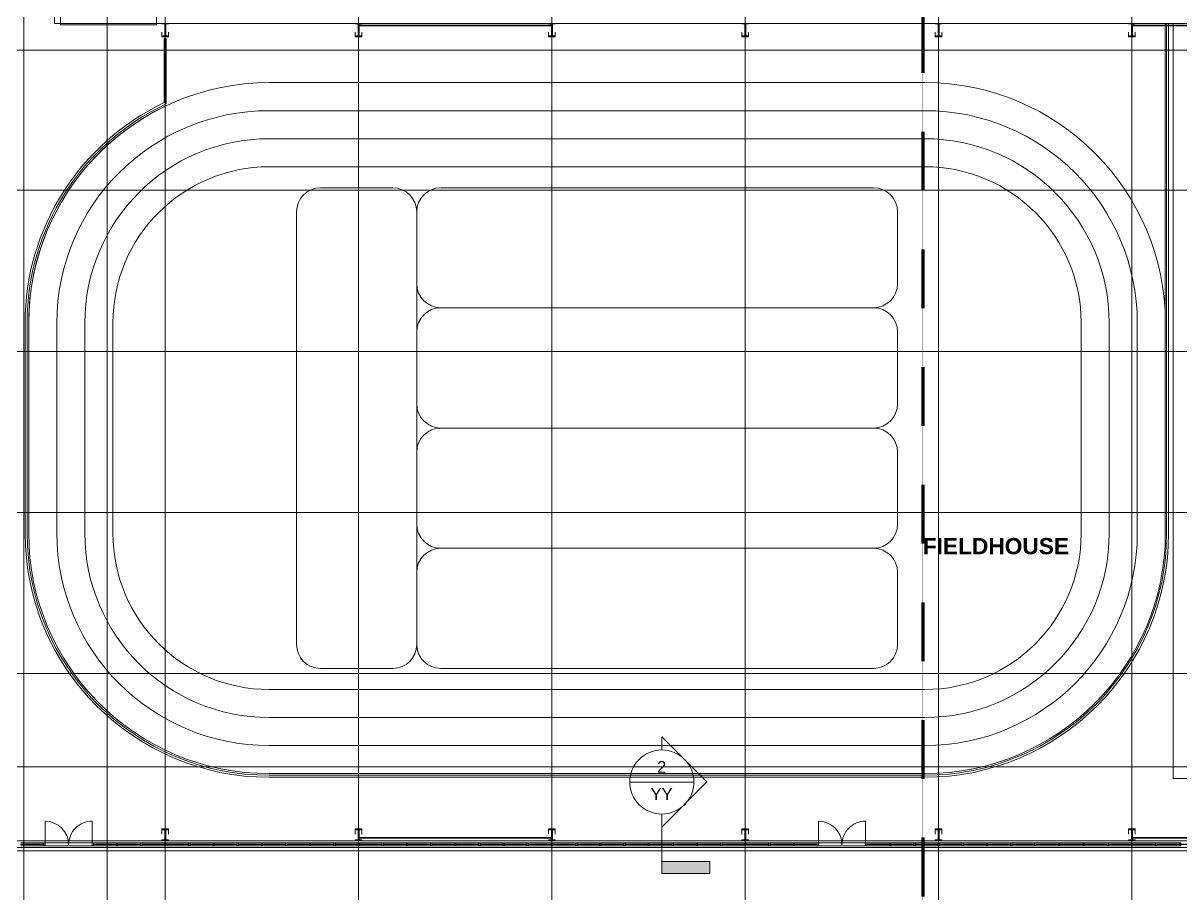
# Model space of a CAD drawing. Header units: inches. Extents: x 25369 to 33163, y -23509 to -20274.
# Drawn here: x 28804 to 30538, y -22439 to -21135 of the extents above; entities that cross this region are included whole.
import ezdxf

# ---------------------------------------------------------------- set-up
doc = ezdxf.new("R2010")
doc.units = ezdxf.units.IN
doc.header["$MEASUREMENT"] = 0
doc.linetypes.add('Dash', pattern=[0.25, 0.125, -0.125])
doc.linetypes.add('Grid Line 1_2_', pattern=[0.875, 0.5, -0.125, 0.125, -0.125])
for name, color, linetype, lineweight in [('A-ANNO-MATC', 214, 'Dash', 140), ('A-DOOR', 31, 'Continuous', 13), ('A-FLOR', 192, 'Continuous', 13), ('A-FLOR-HRAL', 11, 'Continuous', 13), ('A-FLOR-OTLN', 90, 'Continuous', 70), ('A-GLAZ-CURT', 52, 'Continuous', 13), ('A-GLAZ-CWMG', 51, 'Continuous', 13), ('A-WALL', 113, 'Continuous', 13), ('G-ANNO-SYMB', 111, 'Continuous', 9), ('M-AREA-IDEN', 171, 'Continuous', 9), ('S-BEAM', 12, 'Continuous', 13), ('S-GRID', 1, 'Continuous', 9)]:
    doc.layers.add(name, color=color, linetype=linetype, lineweight=lineweight)
doc.styles.add('Arial_1', font='arial.ttf', dxfattribs={"height": 17.703593})
doc.styles.add('Arial_B', font='arialbd.ttf', dxfattribs={"height": 24.354149})
pattern_1 = [(225, (30464.494, -22360.053), (19.00703, -19.00703), []), (225, (30464.494, -22388.853), (19.00703, -19.00703), [])]
pattern_2 = [(225, (30174.994, -22360.053), (19.00703, -19.00703), []), (225, (30174.994, -22388.853), (19.00703, -19.00703), [])]
pattern_3 = [(225, (29885.494, -22360.053), (19.00703, -19.00703), []), (225, (29885.494, -22388.853), (19.00703, -19.00703), [])]
pattern_4 = [(225, (29595.994, -22360.053), (19.00703, -19.00703), []), (225, (29595.994, -22388.853), (19.00703, -19.00703), [])]
pattern_5 = [(225, (29306.494, -22360.053), (19.00703, -19.00703), []), (225, (29306.494, -22388.853), (19.00703, -19.00703), [])]
pattern_6 = [(225, (29016.994, -22360.053), (19.00703, -19.00703), []), (225, (29016.994, -22388.853), (19.00703, -19.00703), [])]

# ---------------------------------------------------------------- blocks, each defined once
blk = doc.blocks.new('overhead door - one-983186-Overall Floor Plan')
at = {"layer": 'A-DOOR', "color": 7}
for p, q in [((72, -7), (-72, -7)), ((-72, -7), (-72, -8.75)), ((-72, -8.75), (72, -8.75)), ((72, -8.75), (72, -7))]:
    blk.add_line(p, q, dxfattribs=at)
blk = doc.blocks.new('Top Rail Type - Top Rail_Internal_-939601-Overall Floor Plan')
at = {"layer": 'A-FLOR-HRAL', "color": 43, "lineweight": 9}
for p, q in [((24585.3, -21135.1), (24585.3, -21137.8)), ((24585.3, -21138.8), (24585.3, -21898.8)), ((24588.3, -21135.1), (24588.3, -21137.8)), ((24588.3, -21138.8), (24588.3, -21898.8)), ((23084.4, -21157.7), (23087.4, -21157.7)), ((23084.4, -21253.7), (23084.4, -21157.7)), ((23087.4, -21255.7), (23087.4, -21157.7)), ((22875.9, -21898.8), (22875.9, -21583.8)), ((22878.9, -21898.8), (22878.9, -21583.8)), ((24222.8, -22261.3), (23241.4, -22261.3)), ((24222.8, -22264.3), (23241.4, -22264.3))]:
    blk.add_line(p, q, dxfattribs=at)
for centre, radius, start, end in [((23241.4, -21583.8), 365.5, 115.441, 180), ((23241.4, -21583.8), 362.5, 115.1373, 180), ((23241.4, -21898.8), 365.5, 180, 270), ((23241.4, -21898.8), 362.5, 180, 270), ((24222.8, -21898.8), 362.5, 270, 0), ((24222.8, -21898.8), 365.5, 270, 0)]:
    blk.add_arc(centre, radius, start, end, dxfattribs=at)
blk = doc.blocks.new('columns and girder2 - one-V28-Overall Floor Plan')
at = {"layer": 'S-BEAM', "lineweight": 9}
h = blk.add_hatch(dxfattribs=at)
h.set_pattern_fill('FP_30', color=253, style=0, pattern_type=2)
h.set_pattern_definition(pattern_1)
h.paths.add_polyline_path([(5, -0.5), (-5, -0.5), (-5, -2), (5, -2)], flags=0)
h.paths.add_polyline_path([(-5, -17), (-5, -18.5), (5, -18.5), (5, -17)], flags=0)
h.paths.add_polyline_path([(-5, -1204.9), (-5, -1206.4), (5, -1206.4), (5, -1204.9)], flags=0)
h.paths.add_polyline_path([(5, -1224.3), (-5, -1224.3), (-5, -1225), (5, -1225)], flags=0)
h = blk.add_hatch(dxfattribs=at)
h.set_pattern_fill('FP_30', color=253, style=0, pattern_type=2)
h.set_pattern_definition(pattern_1)
h.paths.add_polyline_path([(0.6, -2), (-0.6, -2), (-0.6, -4.7), (0.1, -4.8), (0.3, -4.9), (0.4, -5.3), (0.3, -5.6), (-0.1, -5.7), (-0.6, -5.7), (-0.6, -17), (0.6, -17), (0.6, -3.9)], flags=0)
h.paths.add_polyline_path([(-0.6, -1206.4), (-0.6, -1221.3), (-0.2, -1221.3), (0.1, -1221.5), (0.1, -1221.8), (0, -1222.1), (-0.2, -1222.3), (-0.6, -1222.3), (-0.6, -1224.3), (0.6, -1224.3), (0.6, -1206.4)], flags=0)
at = {"layer": 'S-BEAM', "color": 7}
for p, q in [((5, -0.5), (-5, -0.5)), ((-5, -0.5), (-5, -2)), ((-5, -2), (5, -2)), ((5, -17), (-5, -17)), ((-5, -17), (-5, -18.5)), ((0.6, -2), (-0.6, -2)), ((-0.6, -2), (-0.6, -4.7)), ((-0.6, -5.7), (-0.6, -17)), ((-0.6, -17), (0.6, -17)), ((0.6, -17), (0.6, -2)), ((5, -2), (5, -0.5)), ((5, -18.5), (5, -17)), ((-5, -18.5), (5, -18.5)), ((5, -1204.9), (-5, -1204.9)), ((-5, -1204.9), (-5, -1206.4)), ((-5, -1206.4), (5, -1206.4)), ((0.6, -1206.4), (-0.6, -1206.4)), ((-0.6, -1206.4), (-0.6, -1221.3)), ((0.6, -1224.3), (0.6, -1206.4)), ((5, -1206.4), (5, -1204.9)), ((5, -1224.3), (-5, -1224.3)), ((-5, -1224.3), (-5, -1225)), ((-0.6, -1222.3), (-0.6, -1224.3)), ((-0.6, -1224.3), (0.6, -1224.3)), ((5, -1225), (5, -1224.3))]:
    blk.add_line(p, q, dxfattribs=at)
at = {"layer": 'S-BEAM', "color": 43, "lineweight": 9}
for p, q in [((-5, -17), (-5, -10.7)), ((5, -10.7), (5, -17)), ((-5, -1211.9), (-5, -1206.4)), ((5, -1206.4), (5, -1211.9))]:
    blk.add_line(p, q, dxfattribs=at)
blk = doc.blocks.new('columns and girder2 - one-V29-Overall Floor Plan')
at = {"layer": 'S-BEAM', "lineweight": 9}
h = blk.add_hatch(dxfattribs=at)
h.set_pattern_fill('FP_31', color=253, style=0, pattern_type=2)
h.set_pattern_definition(pattern_2)
h.paths.add_polyline_path([(5, -0.5), (-5, -0.5), (-5, -2), (5, -2)], flags=0)
h.paths.add_polyline_path([(5, -17), (-5, -17), (-5, -18.5), (5, -18.5)], flags=0)
h.paths.add_polyline_path([(-5, -1204.9), (-5, -1206.4), (5, -1206.4), (5, -1204.9)], flags=0)
h.paths.add_polyline_path([(5, -1224.3), (-5, -1224.3), (-5, -1225), (5, -1225)], flags=0)
h = blk.add_hatch(dxfattribs=at)
h.set_pattern_fill('FP_31', color=253, style=0, pattern_type=2)
h.set_pattern_definition(pattern_2)
h.paths.add_polyline_path([(0.6, -2), (-0.6, -2), (-0.6, -17), (0.6, -17)], flags=0)
h.paths.add_polyline_path([(0.6, -1206.4), (-0.6, -1206.4), (-0.6, -1224.3), (0.6, -1224.3)], flags=0)
at = {"layer": 'S-BEAM', "color": 7}
for p, q in [((5, -0.5), (-5, -0.5)), ((-5, -0.5), (-5, -2)), ((-5, -2), (5, -2)), ((5, -17), (-5, -17)), ((-5, -17), (-5, -18.5)), ((0.6, -2), (-0.6, -2)), ((-0.6, -2), (-0.6, -17)), ((-0.6, -17), (0.6, -17)), ((0.6, -17), (0.6, -2)), ((5, -2), (5, -0.5)), ((5, -18.5), (5, -17)), ((-5, -18.5), (5, -18.5)), ((5, -1204.9), (-5, -1204.9)), ((-5, -1204.9), (-5, -1206.4)), ((-5, -1206.4), (5, -1206.4)), ((0.6, -1206.4), (-0.6, -1206.4)), ((-0.6, -1206.4), (-0.6, -1224.3)), ((0.6, -1224.3), (0.6, -1206.4)), ((5, -1206.4), (5, -1204.9)), ((5, -1224.3), (-5, -1224.3)), ((-5, -1224.3), (-5, -1225)), ((-0.6, -1224.3), (0.6, -1224.3)), ((5, -1225), (5, -1224.3))]:
    blk.add_line(p, q, dxfattribs=at)
at = {"layer": 'S-BEAM', "color": 43, "lineweight": 9}
for p, q in [((-5, -17), (-5, -10.7)), ((5, -10.7), (5, -17)), ((-5, -1211.9), (-5, -1206.4)), ((5, -1206.4), (5, -1211.9))]:
    blk.add_line(p, q, dxfattribs=at)
blk = doc.blocks.new('columns and girder2 - one-V30-Overall Floor Plan')
at = {"layer": 'S-BEAM', "lineweight": 9}
h = blk.add_hatch(dxfattribs=at)
h.set_pattern_fill('FP_32', color=253, style=0, pattern_type=2)
h.set_pattern_definition(pattern_3)
h.paths.add_polyline_path([(-5, -0.5), (-5, -2), (5, -2), (5, -0.5)], flags=0)
h.paths.add_polyline_path([(-5, -17), (-5, -18.5), (5, -18.5), (5, -17)], flags=0)
h.paths.add_polyline_path([(5, -1204.9), (-5, -1204.9), (-5, -1206.4), (5, -1206.4)], flags=0)
h.paths.add_polyline_path([(5, -1224.3), (-5, -1224.3), (-5, -1225), (5, -1225)], flags=0)
h = blk.add_hatch(dxfattribs=at)
h.set_pattern_fill('FP_32', color=253, style=0, pattern_type=2)
h.set_pattern_definition(pattern_3)
h.paths.add_polyline_path([(-0.6, -2), (-0.6, -17), (0.6, -17), (0.6, -2)], flags=0)
h.paths.add_polyline_path([(-0.6, -1206.4), (-0.6, -1224.3), (0.6, -1224.3), (0.6, -1206.4)], flags=0)
at = {"layer": 'S-BEAM', "color": 7}
for p, q in [((5, -0.5), (-5, -0.5)), ((-5, -0.5), (-5, -2)), ((-5, -2), (5, -2)), ((5, -17), (-5, -17)), ((-5, -17), (-5, -18.5)), ((0.6, -2), (-0.6, -2)), ((-0.6, -2), (-0.6, -17)), ((-0.6, -17), (0.6, -17)), ((0.6, -17), (0.6, -2)), ((5, -2), (5, -0.5)), ((5, -18.5), (5, -17)), ((-5, -18.5), (5, -18.5)), ((5, -1204.9), (-5, -1204.9)), ((-5, -1204.9), (-5, -1206.4)), ((-5, -1206.4), (5, -1206.4)), ((0.6, -1206.4), (-0.6, -1206.4)), ((-0.6, -1206.4), (-0.6, -1224.3)), ((0.6, -1224.3), (0.6, -1206.4)), ((5, -1206.4), (5, -1204.9)), ((5, -1224.3), (-5, -1224.3)), ((-5, -1224.3), (-5, -1225)), ((-0.6, -1224.3), (0.6, -1224.3)), ((5, -1225), (5, -1224.3))]:
    blk.add_line(p, q, dxfattribs=at)
at = {"layer": 'S-BEAM', "color": 43, "lineweight": 9}
for p, q in [((-5, -17), (-5, -10.7)), ((5, -10.7), (5, -17)), ((-5, -1211.9), (-5, -1206.4)), ((5, -1206.4), (5, -1211.9))]:
    blk.add_line(p, q, dxfattribs=at)
blk = doc.blocks.new('columns and girder2 - one-V31-Overall Floor Plan')
at = {"layer": 'S-BEAM', "lineweight": 9}
h = blk.add_hatch(dxfattribs=at)
h.set_pattern_fill('FP_33', color=253, style=0, pattern_type=2)
h.set_pattern_definition(pattern_4)
h.paths.add_polyline_path([(5, -0.5), (-5, -0.5), (-5, -2), (5, -2)], flags=0)
h.paths.add_polyline_path([(5, -17), (-5, -17), (-5, -18.5), (5, -18.5)], flags=0)
h.paths.add_polyline_path([(-5, -1204.9), (-5, -1206.4), (5, -1206.4), (5, -1204.9), (3.1, -1204.9)], flags=0)
h.paths.add_polyline_path([(5, -1224.3), (-5, -1224.3), (-5, -1225), (5, -1225)], flags=0)
h = blk.add_hatch(dxfattribs=at)
h.set_pattern_fill('FP_33', color=253, style=0, pattern_type=2)
h.set_pattern_definition(pattern_4)
h.paths.add_polyline_path([(0, -5.7), (0.2, -5.6), (0, -5.7)], flags=0)
h.paths.add_polyline_path([(0.6, -2), (-0.6, -2), (-0.6, -17), (0.6, -17), (0.6, -5.7), (-0.2, -5.7), (-0.4, -5.3), (-0.2, -4.8), (0, -4.7), (0.6, -4.7), (0.6, -3.9)], flags=0)
h.paths.add_polyline_path([(0.6, -1206.4), (-0.6, -1206.4), (-0.6, -1224.3), (0.6, -1224.3), (0.6, -1222.3), (0, -1222.2), (-0.3, -1222), (-0.4, -1221.7), (-0.2, -1221.4), (0, -1221.3), (0.6, -1221.3), (0.6, -1214.3)], flags=0)
at = {"layer": 'S-BEAM', "color": 7}
for p, q in [((5, -0.5), (-5, -0.5)), ((-5, -0.5), (-5, -2)), ((-5, -2), (5, -2)), ((5, -17), (-5, -17)), ((-5, -17), (-5, -18.5)), ((0.6, -2), (-0.6, -2)), ((-0.6, -2), (-0.6, -17)), ((-0.6, -17), (0.6, -17)), ((0.6, -4.7), (0.6, -2)), ((0.6, -17), (0.6, -5.7)), ((5, -2), (5, -0.5)), ((5, -18.5), (5, -17)), ((-5, -18.5), (5, -18.5)), ((5, -1204.9), (-5, -1204.9)), ((-5, -1204.9), (-5, -1206.4)), ((-5, -1206.4), (5, -1206.4)), ((0.6, -1206.4), (-0.6, -1206.4)), ((-0.6, -1206.4), (-0.6, -1224.3)), ((0.6, -1221.3), (0.6, -1206.4)), ((5, -1206.4), (5, -1204.9)), ((5, -1224.3), (-5, -1224.3)), ((-5, -1224.3), (-5, -1225)), ((-0.6, -1224.3), (0.6, -1224.3)), ((0.6, -1224.3), (0.6, -1222.3)), ((5, -1225), (5, -1224.3))]:
    blk.add_line(p, q, dxfattribs=at)
at = {"layer": 'S-BEAM', "color": 43, "lineweight": 9}
for p, q in [((-5, -17), (-5, -10.7)), ((5, -10.7), (5, -17)), ((-5, -1211.9), (-5, -1206.4)), ((5, -1206.4), (5, -1211.9))]:
    blk.add_line(p, q, dxfattribs=at)
blk = doc.blocks.new('columns and girder2 - one-V32-Overall Floor Plan')
at = {"layer": 'S-BEAM', "lineweight": 9}
h = blk.add_hatch(dxfattribs=at)
h.set_pattern_fill('FP_34', color=253, style=0, pattern_type=2)
h.set_pattern_definition(pattern_5)
h.paths.add_polyline_path([(5, -0.5), (-5, -0.5), (-5, -2), (5, -2)], flags=0)
h.paths.add_polyline_path([(-5, -17), (-5, -18.5), (5, -18.5), (5, -17)], flags=0)
h.paths.add_polyline_path([(-5, -1204.9), (-5, -1206.4), (5, -1206.4), (5, -1204.9)], flags=0)
h.paths.add_polyline_path([(5, -1224.3), (-5, -1224.3), (-5, -1225), (5, -1225)], flags=0)
h = blk.add_hatch(dxfattribs=at)
h.set_pattern_fill('FP_34', color=253, style=0, pattern_type=2)
h.set_pattern_definition(pattern_5)
h.paths.add_polyline_path([(0.6, -2), (-0.6, -2), (-0.6, -4.7), (0.1, -4.8), (0.3, -4.9), (0.4, -5.3), (0.3, -5.6), (-0.1, -5.7), (-0.6, -5.7), (-0.6, -17), (0.6, -17), (0.6, -3.9)], flags=0)
h.paths.add_polyline_path([(-0.6, -1206.4), (-0.6, -1221.3), (-0.3, -1221.3), (0, -1221.5), (0.1, -1221.8), (-0.1, -1222.1), (-0.3, -1222.3), (-0.6, -1222.3), (-0.6, -1224.3), (0.6, -1224.3), (0.6, -1206.4)], flags=0)
at = {"layer": 'S-BEAM', "color": 7}
for p, q in [((5, -0.5), (-5, -0.5)), ((-5, -0.5), (-5, -2)), ((-5, -2), (5, -2)), ((5, -17), (-5, -17)), ((-5, -17), (-5, -18.5)), ((0.6, -2), (-0.6, -2)), ((-0.6, -2), (-0.6, -4.7)), ((-0.6, -5.7), (-0.6, -17)), ((-0.6, -17), (0.6, -17)), ((0.6, -17), (0.6, -2)), ((5, -2), (5, -0.5)), ((5, -18.5), (5, -17)), ((-5, -18.5), (5, -18.5)), ((5, -1204.9), (-5, -1204.9)), ((-5, -1204.9), (-5, -1206.4)), ((-5, -1206.4), (5, -1206.4)), ((0.6, -1206.4), (-0.6, -1206.4)), ((-0.6, -1206.4), (-0.6, -1221.3)), ((0.6, -1224.3), (0.6, -1206.4)), ((5, -1206.4), (5, -1204.9)), ((5, -1224.3), (-5, -1224.3)), ((-5, -1224.3), (-5, -1225)), ((-0.6, -1222.3), (-0.6, -1224.3)), ((-0.6, -1224.3), (0.6, -1224.3)), ((5, -1225), (5, -1224.3))]:
    blk.add_line(p, q, dxfattribs=at)
at = {"layer": 'S-BEAM', "color": 43, "lineweight": 9}
for p, q in [((-5, -17), (-5, -10.7)), ((5, -10.7), (5, -17)), ((-5, -1211.9), (-5, -1206.4)), ((5, -1206.4), (5, -1211.9))]:
    blk.add_line(p, q, dxfattribs=at)
blk = doc.blocks.new('columns and girder2 - one-V33-Overall Floor Plan')
at = {"layer": 'S-BEAM', "lineweight": 9}
h = blk.add_hatch(dxfattribs=at)
h.set_pattern_fill('FP_35', color=253, style=0, pattern_type=2)
h.set_pattern_definition(pattern_6)
h.paths.add_polyline_path([(-5, -0.5), (-5, -2), (5, -2), (5, -0.5)], flags=0)
h.paths.add_polyline_path([(-5, -17), (-5, -18.5), (5, -18.5), (5, -17)], flags=0)
h.paths.add_polyline_path([(5, -1204.9), (-5, -1204.9), (-5, -1206.4), (5, -1206.4)], flags=0)
h.paths.add_polyline_path([(5, -1224.3), (-5, -1224.3), (-5, -1225), (5, -1225)], flags=0)
h = blk.add_hatch(dxfattribs=at)
h.set_pattern_fill('FP_35', color=253, style=0, pattern_type=2)
h.set_pattern_definition(pattern_6)
h.paths.add_polyline_path([(0.6, -2), (-0.6, -2), (-0.6, -17), (0.6, -17)], flags=0)
h.paths.add_polyline_path([(-0.6, -1206.4), (-0.6, -1224.3), (0.6, -1224.3), (0.6, -1206.4)], flags=0)
at = {"layer": 'S-BEAM', "color": 7}
for p, q in [((5, -0.5), (-5, -0.5)), ((-5, -0.5), (-5, -2)), ((-5, -2), (5, -2)), ((5, -17), (-5, -17)), ((-5, -17), (-5, -18.5)), ((0.6, -2), (-0.6, -2)), ((-0.6, -2), (-0.6, -17)), ((-0.6, -17), (0.6, -17)), ((0.6, -17), (0.6, -2)), ((5, -2), (5, -0.5)), ((5, -18.5), (5, -17)), ((-5, -18.5), (5, -18.5)), ((5, -1204.9), (-5, -1204.9)), ((-5, -1204.9), (-5, -1206.4)), ((-5, -1206.4), (5, -1206.4)), ((0.6, -1206.4), (-0.6, -1206.4)), ((-0.6, -1206.4), (-0.6, -1224.3)), ((0.6, -1224.3), (0.6, -1206.4)), ((5, -1206.4), (5, -1204.9)), ((5, -1224.3), (-5, -1224.3)), ((-5, -1224.3), (-5, -1225)), ((-0.6, -1224.3), (0.6, -1224.3)), ((5, -1225), (5, -1224.3))]:
    blk.add_line(p, q, dxfattribs=at)
at = {"layer": 'S-BEAM', "color": 43, "lineweight": 9}
for p, q in [((-5, -17), (-5, -10.7)), ((5, -10.7), (5, -17)), ((-5, -1211.9), (-5, -1206.4)), ((5, -1206.4), (5, -1212))]:
    blk.add_line(p, q, dxfattribs=at)
blk = doc.blocks.new('System Panel - Interior Glazing-1259709-Overall Floor Plan')
at = {"layer": 'A-GLAZ-CURT', "color": 7}
for p, q in [((10.1875, -0.5625), (-10.1875, -0.5625)), ((-10.1875, -0.5625), (-10.1875, -0.9375)), ((-10.1875, -0.9375), (10.1875, -0.9375)), ((10.1875, -0.9375), (10.1875, -0.5625))]:
    blk.add_line(p, q, dxfattribs=at)
blk = doc.blocks.new('System Panel - Interior Glazing-1220293-Overall Floor Plan')
at = {"layer": 'A-GLAZ-CURT', "color": 7}
for p, q in [((17.21875, -0.5625), (-17.21875, -0.5625)), ((-17.21875, -0.5625), (-17.21875, -0.9375)), ((-17.21875, -0.9375), (17.21875, -0.9375)), ((17.21875, -0.9375), (17.21875, -0.5625))]:
    blk.add_line(p, q, dxfattribs=at)
blk = doc.blocks.new('Door_Single_Storefront - one-1970956-Overall Floor Plan')
at = {"layer": 'A-DOOR', "color": 43, "lineweight": 9}
blk.add_line((-17.65625, -35.3125), (-17.65625, 0), dxfattribs=at)
blk.add_arc((-17.65625, 0), 35.3125, 270, 0, dxfattribs=at)
blk = doc.blocks.new('Door_Single_Storefront - one-1970957-Overall Floor Plan')
at = {"layer": 'A-DOOR', "color": 43, "lineweight": 9}
blk.add_line((-17.65625, 35.3125), (-17.65625, 0), dxfattribs=at)
blk.add_arc((-17.65625, 0), 35.3125, 360, 90, dxfattribs=at)
blk = doc.blocks.new('Rectangular Mullion - Interior 1_75_ x 4_5_-1179494-Overall Floor Plan')
at = {"layer": 'A-GLAZ-CWMG', "color": 43, "lineweight": 9}
for p, q in [((24570.5, -22362.3), (24604.9, -22362.3)), ((24570.5, -22366.8), (24604.9, -22366.8))]:
    blk.add_line(p, q, dxfattribs=at)
blk = doc.blocks.new('Rectangular Mullion - Interior 1_75_ x 4_5_-1220290-Overall Floor Plan')
at = {"layer": 'A-GLAZ-CWMG', "color": 7}
for p, q in [((-0.875, 3), (0.875, 3)), ((-0.875, -1.5), (-0.875, 3)), ((0.875, 3), (0.875, -1.5)), ((0.875, -1.5), (-0.875, -1.5))]:
    blk.add_line(p, q, dxfattribs=at)
blk = doc.blocks.new('Round Bar - 1_-1257056-Overall Floor Plan')
at = {"layer": 'S-BEAM', "color": 43, "lineweight": 9}
for p, q in [((24678.6, -22354.3), (24533.4, -22354.3)), ((24533.4, -22355.3), (24678.6, -22355.3))]:
    blk.add_line(p, q, dxfattribs=at)
for start_param, end_param in [(0, 3.141593), (3.141593, 6.283185)]:
    blk.add_ellipse((24533.4, -22354.8), major_axis=(0, 0.5), ratio=0.73532, start_param=start_param, end_param=end_param, dxfattribs=at)
blk = doc.blocks.new('Round Bar - 1_-1257174-Overall Floor Plan')
at = {"layer": 'S-BEAM', "color": 43, "lineweight": 9}
for p, q in [((24822.9, -22354.3), (24677.6, -22354.3)), ((24677.7, -22355.3), (24822.9, -22355.3))]:
    blk.add_line(p, q, dxfattribs=at)
for start_param, end_param in [(0, 3.141593), (3.141593, 6.283185)]:
    blk.add_ellipse((24822.9, -22354.8), major_axis=(0, 0.5), ratio=0.73532, start_param=start_param, end_param=end_param, dxfattribs=at)
blk = doc.blocks.new('Round Bar - 1_-1262143-Overall Floor Plan')
at = {"layer": 'S-BEAM', "color": 43, "lineweight": 9}
for p, q in [((24678.7, -21137.8), (24533.6, -21137.8)), ((24533.6, -21138.8), (24678.7, -21138.8))]:
    blk.add_line(p, q, dxfattribs=at)
for start_param, end_param in [(0, 3.141593), (3.141593, 6.283185)]:
    blk.add_ellipse((24533.6, -21138.3), major_axis=(0, 0.5), ratio=0.802206, start_param=start_param, end_param=end_param, dxfattribs=at)
blk = doc.blocks.new('Round Bar - 1_-V81-Overall Floor Plan')
at = {"layer": 'S-BEAM', "color": 43, "lineweight": 9}
for p, q in [((23520.7, -21137.8), (23375.7, -21137.8)), ((23375.7, -21138.8), (23520.7, -21138.8))]:
    blk.add_line(p, q, dxfattribs=at)
for start_param, end_param in [(0, 3.141593), (3.141593, 6.283185)]:
    blk.add_ellipse((23375.7, -21138.3), major_axis=(0, 0.5), ratio=0.802206, start_param=start_param, end_param=end_param, dxfattribs=at)
blk = doc.blocks.new('Round Bar - 1_-V82-Overall Floor Plan')
at = {"layer": 'S-BEAM', "color": 43, "lineweight": 9}
for p, q in [((23664.9, -21137.8), (23519.9, -21137.8)), ((23519.9, -21138.8), (23664.9, -21138.8))]:
    blk.add_line(p, q, dxfattribs=at)
for start_param, end_param in [(0, 3.141593), (3.141593, 6.283185)]:
    blk.add_ellipse((23664.9, -21138.3), major_axis=(0, 0.5), ratio=0.802206, start_param=start_param, end_param=end_param, dxfattribs=at)
blk = doc.blocks.new('Rectangular Mullion - Interior 1_75_ x 4_5_-1970954-Overall Floor Plan')
at = {"layer": 'A-GLAZ-CWMG', "color": 43, "lineweight": 9}
for p, q in [((22905.8, -22362.3), (22941.1, -22362.3)), ((22905.8, -22366.8), (22941.1, -22366.8))]:
    blk.add_line(p, q, dxfattribs=at)
blk = doc.blocks.new('Rectangular Mullion - Interior 1_75_ x 4_5_-1970955-Overall Floor Plan')
at = {"layer": 'A-GLAZ-CWMG', "color": 43, "lineweight": 9}
for p, q in [((22941.1, -22362.3), (22976.5, -22362.3)), ((22941.1, -22366.8), (22976.5, -22366.8))]:
    blk.add_line(p, q, dxfattribs=at)
blk = doc.blocks.new('Section - 3_32_ x 3_8_-18514-Overall Floor Plan')
at = {"layer": 'G-ANNO-SYMB'}
blk.add_hatch(color=256, dxfattribs=at).paths.add_polyline_path([(0, 0.375), (0, 0), (-0.09375, 0), (-0.09375, 0.375)], flags=0)
for p, q in [((0, 0.375), (-0.09375, 0.375)), ((-0.09375, 0.375), (-0.09375, 0)), ((0, 0), (0, 0.375)), ((-0.09375, 0), (0, 0))]:
    blk.add_line(p, q, dxfattribs=at)
blk = doc.blocks.new('Section - Section Head - Open-19330-Overall Floor Plan')
at = {"layer": 'G-ANNO-SYMB'}
for p, q in [((-0.6032, 0), (-0.2508, 0.3524)), ((0.1017, 0), (-0.2508, 0.3524)), ((-0.5, 0), (-0.6032, 0)), ((0, 0), (0.1017, 0))]:
    blk.add_line(p, q, dxfattribs=at)
for start, end in [(360, 180), (180, 0)]:
    blk.add_arc((-0.25, 0), 0.25, start, end, dxfattribs=at)

msp = doc.modelspace()

# ---------------------------------------------------------------- linework, layer by layer
at = {"layer": 'A-ANNO-MATC', "color": 153}
msp.add_line((30151.6, -20555.1), (30151.6, -23033.9), dxfattribs=at)
at = {"layer": 'A-FLOR', "color": 43, "lineweight": 9}
for p, q in [((30514.5, -21137.8), (30514.5, -21135.1)), ((30514.5, -21898.8), (30514.5, -21138.8)), ((30526, -21135.1), (30526, -21137.8)), ((30526, -21138.8), (30526, -22266.3)), ((29017, -21155.2), (29017, -21157.7)), ((29017, -21256.4), (29017, -21259.1)), ((28812.5, -21583.8), (28812.5, -21898.8)), ((29172.5, -22258.8), (30154.5, -22258.8)), ((30526, -22266.3), (31911.9, -22266.3))]:
    msp.add_line(p, q, dxfattribs=at)
for centre, start, end in [((29172.5, -21583.8), 115.5908, 180), ((29172.5, -21898.8), 180, 270), ((30154.5, -21898.8), 270, 360)]:
    msp.add_arc(centre, 360, start, end, dxfattribs=at)
at = {"layer": 'A-FLOR-OTLN', "color": 43, "lineweight": 9}
for p, q in [((29172.5, -21223.8), (30154.5, -21223.8)), ((29172.5, -21265.8), (30154.5, -21265.8)), ((29172.5, -21307.8), (30154.5, -21307.8)), ((29172.5, -21349.8), (30154.5, -21349.8)), ((29249.5, -21381.3), (29357.5, -21381.3)), ((29429.5, -21381.3), (30077.5, -21381.3)), ((29213.5, -22065.3), (29213.5, -21417.3)), ((29393.5, -21417.3), (29393.5, -22065.3)), ((30113.5, -21417.3), (30113.5, -21525)), ((29429.5, -21561.3), (30077.5, -21561.3)), ((28854.5, -21898.8), (28854.5, -21583.8)), ((28896.5, -21898.8), (28896.5, -21583.8)), ((28938.5, -21898.8), (28938.5, -21583.8)), ((30113.5, -21597), (30113.5, -21705.1)), ((30388.5, -21583.8), (30388.5, -21898.8)), ((30430.5, -21583.8), (30430.5, -21898.8)), ((30472.5, -21583.8), (30472.5, -21898.8)), ((29429.5, -21741.3), (30077.5, -21741.3)), ((30113.5, -21777.1), (30113.5, -21885.2)), ((29429.5, -21921.3), (30077.5, -21921.3)), ((30113.5, -21957.2), (30113.5, -22065.3)), ((29357.5, -22101.3), (29249.5, -22101.3)), ((30077.5, -22101.3), (29429.5, -22101.3)), ((30154.5, -22132.8), (29172.5, -22132.8)), ((30154.5, -22174.8), (29172.5, -22174.8)), ((30154.5, -22216.8), (29172.5, -22216.8))]:
    msp.add_line(p, q, dxfattribs=at)
for centre, radius, start, end in [((29172.5, -21583.8), 360, 90, 180), ((30154.5, -21583.8), 360, 0, 90), ((29172.5, -21583.8), 318, 90, 180), ((30154.5, -21583.8), 318, 0, 90), ((29172.5, -21583.8), 276, 90, 180), ((30154.5, -21583.8), 276, 0, 90), ((29172.5, -21583.8), 234, 90, 180), ((30154.5, -21583.8), 234, 0, 90), ((29249.5, -21417.3), 36, 90, 180), ((29357.5, -21417.3), 36, 0, 90), ((29429.5, -21417.3), 36, 90, 180), ((30077.5, -21417.3), 36, 0, 90), ((29429.5, -21525), 36, 180, 270), ((30077.5, -21525), 36, 270, 0), ((29429.5, -21597), 36, 90, 180), ((30077.5, -21597), 36, 0, 90), ((29429.5, -21705.1), 36, 180, 270), ((30077.5, -21705.1), 36, 270, 0), ((29429.5, -21777.1), 36, 90, 180), ((30077.5, -21777.1), 36, 360, 90), ((29429.5, -21885.2), 36, 180, 270), ((30077.5, -21885.2), 36, 270, 0), ((29172.5, -21898.8), 360, 180, 270), ((29172.5, -21898.8), 318, 180, 270), ((29172.5, -21898.8), 276, 180, 270), ((29172.5, -21898.8), 234, 180, 270), ((30154.5, -21898.8), 360, 270, 0), ((30154.5, -21898.8), 234, 270, 0), ((30154.5, -21898.8), 276, 270, 0), ((30154.5, -21898.8), 318, 270, 0), ((29429.5, -21957.2), 36, 90, 180), ((30077.5, -21957.2), 36, 360, 90), ((29249.5, -22065.3), 36, 180, 270), ((29357.5, -22065.3), 36, 270, 0), ((29429.5, -22065.3), 36, 180, 270), ((30077.5, -22065.3), 36, 270, 0)]:
    msp.add_arc(centre, radius, start, end, dxfattribs=at)
at = {"layer": 'A-WALL', "color": 7}
for p, q in [((28850.9, -21121.8), (28850.9, -21135.1)), ((28859.9, -21135.1), (28859.9, -21121.8)), ((29003.9, -21121.8), (29003.9, -21135.1)), ((28850.9, -21135.1), (28859.9, -21135.1)), ((29003.9, -21135.1), (31863.9, -21135.1))]:
    msp.add_line(p, q, dxfattribs=at)
at = {"layer": 'G-ANNO-SYMB'}
for p, q in [((28805.3, -21006.8), (28805.3, -23078.5)), ((28930.1, -21010.1), (28930.1, -23108.3)), ((32514.7, -21175.3), (28703.7, -21175.3)), ((32514.7, -22248.8), (27935, -22248.8)), ((29712.5, -22271.4), (29808.5, -22271.4)), ((29760.5, -22319.4), (29760.5, -22390.3)), ((32514.7, -22374.4), (27928.4, -22374.4))]:
    msp.add_line(p, q, dxfattribs=at)
at = {"layer": 'S-GRID', "linetype": 'Grid Line 1_2_'}
for p, q in [((29017, -23095.8), (29017, -20550.1)), ((29306.5, -23095.8), (29306.5, -20550.1)), ((29596, -23095.8), (29596, -20550.1)), ((29885.5, -23095.8), (29885.5, -20550.1)), ((30175, -23095.8), (30175, -20550.1)), ((30464.5, -23095.8), (30464.5, -20550.1)), ((29017, -23413.2), (29017, -20902.4)), ((29306.5, -23413.2), (29306.5, -20902.4)), ((29596, -23413.2), (29596, -20902.4)), ((29885.5, -23413.2), (29885.5, -20902.4)), ((30175, -23413.2), (30175, -20902.4)), ((30464.5, -23413.2), (30464.5, -20902.4)), ((32358.4, -21385.1), (27402.5, -21385.1)), ((33028.6, -21385.1), (27859.1, -21385.1)), ((32358.4, -21626.3), (27402.5, -21626.3)), ((33028.6, -21626.3), (27859.1, -21626.3)), ((32358.4, -21867.6), (27402.5, -21867.6)), ((33028.6, -21867.6), (27859.1, -21867.6)), ((32358.4, -22108.8), (27402.5, -22108.8)), ((33028.6, -22108.8), (27859.1, -22108.8)), ((32650.2, -22359.6), (28584.6, -22359.6)), ((33028.6, -22359.6), (28668.6, -22359.6)), ((32932.6, -22369.6), (28668.6, -22369.6))]:
    msp.add_line(p, q, dxfattribs=at)

# ---------------------------------------------------------------- block references
at = {"layer": 'A-DOOR', "color": 43, "lineweight": 9}
for name, p in [('overhead door - one-983186-Overall Floor Plan', (28931.9, -21128.4)), ('Door_Single_Storefront - one-1970957-Overall Floor Plan', (28854.6, -22365.3)), ('Door_Single_Storefront - one-1970957-Overall Floor Plan', (30012.6, -22365.3))]:
    msp.add_blockref(name, p, dxfattribs=at)
at = {"layer": 'A-DOOR', "color": 43, "lineweight": 9, "rotation": 180}
for p in [(28889.9, -22365.3), (30047.9, -22365.3)]:
    msp.add_blockref('Door_Single_Storefront - one-1970956-Overall Floor Plan', p, dxfattribs=at)
at = {"layer": 'A-FLOR-HRAL', "color": 43, "lineweight": 9}
msp.add_blockref('Top Rail Type - Top Rail_Internal_-939601-Overall Floor Plan', (5931.1, 0), dxfattribs=at)
at = {"layer": 'A-GLAZ-CURT', "color": 43, "lineweight": 9, "rotation": 180}
for name, p in [('System Panel - Interior Glazing-1220293-Overall Floor Plan', (28818, -22365.3)), ('System Panel - Interior Glazing-1220293-Overall Floor Plan', (28926.5, -22365.3)), ('System Panel - Interior Glazing-1220293-Overall Floor Plan', (28962.7, -22365.3)), ('System Panel - Interior Glazing-1220293-Overall Floor Plan', (28998.9, -22365.3)), ('System Panel - Interior Glazing-1220293-Overall Floor Plan', (29035.1, -22365.3)), ('System Panel - Interior Glazing-1220293-Overall Floor Plan', (29071.3, -22365.3)), ('System Panel - Interior Glazing-1220293-Overall Floor Plan', (29107.5, -22365.3)), ('System Panel - Interior Glazing-1220293-Overall Floor Plan', (29143.6, -22365.3)), ('System Panel - Interior Glazing-1220293-Overall Floor Plan', (29179.8, -22365.3)), ('System Panel - Interior Glazing-1220293-Overall Floor Plan', (29216, -22365.3)), ('System Panel - Interior Glazing-1220293-Overall Floor Plan', (29252.2, -22365.3)), ('System Panel - Interior Glazing-1220293-Overall Floor Plan', (29288.4, -22365.3)), ('System Panel - Interior Glazing-1220293-Overall Floor Plan', (29324.6, -22365.3)), ('System Panel - Interior Glazing-1220293-Overall Floor Plan', (29360.8, -22365.3)), ('System Panel - Interior Glazing-1220293-Overall Floor Plan', (29397, -22365.3)), ('System Panel - Interior Glazing-1220293-Overall Floor Plan', (29433.1, -22365.3)), ('System Panel - Interior Glazing-1220293-Overall Floor Plan', (29469.3, -22365.3)), ('System Panel - Interior Glazing-1220293-Overall Floor Plan', (29505.5, -22365.3)), ('System Panel - Interior Glazing-1220293-Overall Floor Plan', (29541.7, -22365.3)), ('System Panel - Interior Glazing-1220293-Overall Floor Plan', (29577.9, -22365.3)), ('System Panel - Interior Glazing-1220293-Overall Floor Plan', (29614.1, -22365.3)), ('System Panel - Interior Glazing-1220293-Overall Floor Plan', (29650.3, -22365.3)), ('System Panel - Interior Glazing-1220293-Overall Floor Plan', (29686.5, -22365.3)), ('System Panel - Interior Glazing-1220293-Overall Floor Plan', (29722.6, -22365.3)), ('System Panel - Interior Glazing-1220293-Overall Floor Plan', (29758.8, -22365.3)), ('System Panel - Interior Glazing-1220293-Overall Floor Plan', (29795, -22365.3)), ('System Panel - Interior Glazing-1220293-Overall Floor Plan', (29831.2, -22365.3)), ('System Panel - Interior Glazing-1220293-Overall Floor Plan', (29867.4, -22365.3)), ('System Panel - Interior Glazing-1220293-Overall Floor Plan', (29903.6, -22365.3)), ('System Panel - Interior Glazing-1220293-Overall Floor Plan', (29939.8, -22365.3)), ('System Panel - Interior Glazing-1220293-Overall Floor Plan', (29976, -22365.3)), ('System Panel - Interior Glazing-1220293-Overall Floor Plan', (30084.5, -22365.3)), ('System Panel - Interior Glazing-1220293-Overall Floor Plan', (30120.7, -22365.3)), ('System Panel - Interior Glazing-1220293-Overall Floor Plan', (30156.9, -22365.3)), ('System Panel - Interior Glazing-1220293-Overall Floor Plan', (30193.1, -22365.3)), ('System Panel - Interior Glazing-1220293-Overall Floor Plan', (30229.3, -22365.3)), ('System Panel - Interior Glazing-1220293-Overall Floor Plan', (30265.5, -22365.3)), ('System Panel - Interior Glazing-1220293-Overall Floor Plan', (30301.6, -22365.3)), ('System Panel - Interior Glazing-1220293-Overall Floor Plan', (30337.8, -22365.3)), ('System Panel - Interior Glazing-1220293-Overall Floor Plan', (30374, -22365.3)), ('System Panel - Interior Glazing-1220293-Overall Floor Plan', (30410.2, -22365.3)), ('System Panel - Interior Glazing-1220293-Overall Floor Plan', (30446.4, -22365.3)), ('System Panel - Interior Glazing-1220293-Overall Floor Plan', (30482.6, -22365.3)), ('System Panel - Interior Glazing-1220293-Overall Floor Plan', (30518.8, -22365.3)), ('System Panel - Interior Glazing-1259709-Overall Floor Plan', (30547.9, -22365.3))]:
    msp.add_blockref(name, p, dxfattribs=at)
at = {"layer": 'A-GLAZ-CWMG', "color": 43, "lineweight": 9}
for name, p in [('Rectangular Mullion - Interior 1_75_ x 4_5_-1179494-Overall Floor Plan', (4230.3, 0)), ('Rectangular Mullion - Interior 1_75_ x 4_5_-1970954-Overall Floor Plan', (5931.1, 0)), ('Rectangular Mullion - Interior 1_75_ x 4_5_-1970955-Overall Floor Plan', (5931.1, 0)), ('Rectangular Mullion - Interior 1_75_ x 4_5_-1179494-Overall Floor Plan', (4338.9, 0)), ('Rectangular Mullion - Interior 1_75_ x 4_5_-1179494-Overall Floor Plan', (4375, 0)), ('Rectangular Mullion - Interior 1_75_ x 4_5_-1179494-Overall Floor Plan', (4411.2, 0)), ('Rectangular Mullion - Interior 1_75_ x 4_5_-1179494-Overall Floor Plan', (4447.4, 0)), ('Rectangular Mullion - Interior 1_75_ x 4_5_-1179494-Overall Floor Plan', (4483.6, 0)), ('Rectangular Mullion - Interior 1_75_ x 4_5_-1179494-Overall Floor Plan', (4519.8, 0)), ('Rectangular Mullion - Interior 1_75_ x 4_5_-1179494-Overall Floor Plan', (4556, 0)), ('Rectangular Mullion - Interior 1_75_ x 4_5_-1179494-Overall Floor Plan', (4592.2, 0)), ('Rectangular Mullion - Interior 1_75_ x 4_5_-1179494-Overall Floor Plan', (4628.4, 0)), ('Rectangular Mullion - Interior 1_75_ x 4_5_-1179494-Overall Floor Plan', (4664.5, 0)), ('Rectangular Mullion - Interior 1_75_ x 4_5_-1179494-Overall Floor Plan', (4700.7, 0)), ('Rectangular Mullion - Interior 1_75_ x 4_5_-1179494-Overall Floor Plan', (4736.9, 0)), ('Rectangular Mullion - Interior 1_75_ x 4_5_-1179494-Overall Floor Plan', (4773.1, 0)), ('Rectangular Mullion - Interior 1_75_ x 4_5_-1179494-Overall Floor Plan', (4809.3, 0)), ('Rectangular Mullion - Interior 1_75_ x 4_5_-1179494-Overall Floor Plan', (4845.5, 0)), ('Rectangular Mullion - Interior 1_75_ x 4_5_-1179494-Overall Floor Plan', (4881.7, 0)), ('Rectangular Mullion - Interior 1_75_ x 4_5_-1179494-Overall Floor Plan', (4917.9, 0)), ('Rectangular Mullion - Interior 1_75_ x 4_5_-1179494-Overall Floor Plan', (4954, 0)), ('Rectangular Mullion - Interior 1_75_ x 4_5_-1179494-Overall Floor Plan', (4990.2, 0)), ('Rectangular Mullion - Interior 1_75_ x 4_5_-1179494-Overall Floor Plan', (5026.4, 0)), ('Rectangular Mullion - Interior 1_75_ x 4_5_-1179494-Overall Floor Plan', (5062.6, 0)), ('Rectangular Mullion - Interior 1_75_ x 4_5_-1179494-Overall Floor Plan', (5098.8, 0)), ('Rectangular Mullion - Interior 1_75_ x 4_5_-1179494-Overall Floor Plan', (5135, 0)), ('Rectangular Mullion - Interior 1_75_ x 4_5_-1179494-Overall Floor Plan', (5171.2, 0)), ('Rectangular Mullion - Interior 1_75_ x 4_5_-1179494-Overall Floor Plan', (5207.4, 0)), ('Rectangular Mullion - Interior 1_75_ x 4_5_-1179494-Overall Floor Plan', (5243.5, 0)), ('Rectangular Mullion - Interior 1_75_ x 4_5_-1179494-Overall Floor Plan', (5279.7, 0)), ('Rectangular Mullion - Interior 1_75_ x 4_5_-1179494-Overall Floor Plan', (5315.9, 0)), ('Rectangular Mullion - Interior 1_75_ x 4_5_-1179494-Overall Floor Plan', (5352.1, 0)), ('Rectangular Mullion - Interior 1_75_ x 4_5_-1179494-Overall Floor Plan', (5388.3, 0)), ('Rectangular Mullion - Interior 1_75_ x 4_5_-1970954-Overall Floor Plan', (7089.1, 0)), ('Rectangular Mullion - Interior 1_75_ x 4_5_-1970955-Overall Floor Plan', (7089.1, 0)), ('Rectangular Mullion - Interior 1_75_ x 4_5_-1179494-Overall Floor Plan', (5496.9, 0)), ('Rectangular Mullion - Interior 1_75_ x 4_5_-1179494-Overall Floor Plan', (5533, 0)), ('Rectangular Mullion - Interior 1_75_ x 4_5_-1179494-Overall Floor Plan', (5569.2, 0)), ('Rectangular Mullion - Interior 1_75_ x 4_5_-1179494-Overall Floor Plan', (5605.4, 0)), ('Rectangular Mullion - Interior 1_75_ x 4_5_-1179494-Overall Floor Plan', (5641.6, 0)), ('Rectangular Mullion - Interior 1_75_ x 4_5_-1179494-Overall Floor Plan', (5677.8, 0)), ('Rectangular Mullion - Interior 1_75_ x 4_5_-1179494-Overall Floor Plan', (5714, 0)), ('Rectangular Mullion - Interior 1_75_ x 4_5_-1179494-Overall Floor Plan', (5750.2, 0)), ('Rectangular Mullion - Interior 1_75_ x 4_5_-1179494-Overall Floor Plan', (5786.4, 0)), ('Rectangular Mullion - Interior 1_75_ x 4_5_-1179494-Overall Floor Plan', (5822.5, 0)), ('Rectangular Mullion - Interior 1_75_ x 4_5_-1179494-Overall Floor Plan', (5858.7, 0)), ('Rectangular Mullion - Interior 1_75_ x 4_5_-1179494-Overall Floor Plan', (5894.9, 0)), ('Rectangular Mullion - Interior 1_75_ x 4_5_-1179494-Overall Floor Plan', (5931.1, 0))]:
    msp.add_blockref(name, p, dxfattribs=at)
at = {"layer": 'A-GLAZ-CWMG', "color": 43, "lineweight": 9, "extrusion": (0, 0, -1)}
for p in [(-28836.1, -22365.3), (-28908.4, -22365.3), (-28944.6, -22365.3), (-28980.8, -22365.3), (-29017, -22365.3), (-29053.2, -22365.3), (-29089.4, -22365.3), (-29125.6, -22365.3), (-29161.7, -22365.3), (-29197.9, -22365.3), (-29234.1, -22365.3), (-29270.3, -22365.3), (-29306.5, -22365.3), (-29342.7, -22365.3), (-29378.9, -22365.3), (-29415.1, -22365.3), (-29451.2, -22365.3), (-29487.4, -22365.3), (-29523.6, -22365.3), (-29559.8, -22365.3), (-29596, -22365.3), (-29632.2, -22365.3), (-29668.4, -22365.3), (-29704.6, -22365.3), (-29740.7, -22365.3), (-29776.9, -22365.3), (-29813.1, -22365.3), (-29849.3, -22365.3), (-29885.5, -22365.3), (-29921.7, -22365.3), (-29957.9, -22365.3), (-29994.1, -22365.3), (-30066.4, -22365.3), (-30102.6, -22365.3), (-30138.8, -22365.3), (-30175, -22365.3), (-30211.2, -22365.3), (-30247.4, -22365.3), (-30283.6, -22365.3), (-30319.7, -22365.3), (-30355.9, -22365.3), (-30392.1, -22365.3), (-30428.3, -22365.3), (-30464.5, -22365.3), (-30500.7, -22365.3), (-30536.9, -22365.3)]:
    msp.add_blockref('Rectangular Mullion - Interior 1_75_ x 4_5_-1220290-Overall Floor Plan', p, dxfattribs=at)
at = {"layer": 'G-ANNO-SYMB', "xscale": 191.9999999999999, "yscale": 191.9999999999999, "zscale": 191.9999999999999, "rotation": 269.9999999999996}
msp.add_blockref('Section - Section Head - Open-19330-Overall Floor Plan', (29760.5, -22319.4), dxfattribs=at)
at = {"layer": 'G-ANNO-SYMB', "extrusion": (0, 0, -1), "xscale": 191.9999999999999, "yscale": 191.9999999999999, "zscale": 191.9999999999999, "rotation": 90.00000000000053}
msp.add_blockref('Section - 3_32_ x 3_8_-18514-Overall Floor Plan', (-29760.5, -22390.3), dxfattribs=at)
at = {"layer": 'S-BEAM', "color": 43, "lineweight": 9, "rotation": 180}
for name, p in [('columns and girder2 - one-V33-Overall Floor Plan', (29017, -22360.1)), ('columns and girder2 - one-V32-Overall Floor Plan', (29306.5, -22360.1)), ('columns and girder2 - one-V31-Overall Floor Plan', (29596, -22360.1)), ('columns and girder2 - one-V30-Overall Floor Plan', (29885.5, -22360.1)), ('columns and girder2 - one-V29-Overall Floor Plan', (30175, -22360.1)), ('columns and girder2 - one-V28-Overall Floor Plan', (30464.5, -22360.1))]:
    msp.add_blockref(name, p, dxfattribs=at)
at = {"layer": 'S-BEAM', "color": 43, "lineweight": 9}
for name, p in [('Round Bar - 1_-V81-Overall Floor Plan', (5931.1, 0)), ('Round Bar - 1_-V82-Overall Floor Plan', (5931.1, 0)), ('Round Bar - 1_-1262143-Overall Floor Plan', (5931.1, 0)), ('Round Bar - 1_-1257056-Overall Floor Plan', (4773.1, 0)), ('Round Bar - 1_-1257174-Overall Floor Plan', (4773.1, 0)), ('Round Bar - 1_-1257056-Overall Floor Plan', (5931.1, 0))]:
    msp.add_blockref(name, p, dxfattribs=at)

# ---------------------------------------------------------------- texts
at = {"layer": 'G-ANNO-SYMB', "char_height": 17.7, "attachment_point": 2, "line_spacing_factor": 0.938532, "style": 'Arial_1'}
for s, insert, width in [('2', (29760.2, -22239.9), 16.416), ('YY', (29760.2, -22280.5), 38.448)]:
    msp.add_mtext(s, dxfattribs=dict(at, insert=insert, width=width))
at = {"layer": 'M-AREA-IDEN', "insert": (30260.8, -21905.9), "char_height": 24.35, "width": 254.304, "attachment_point": 2, "line_spacing_factor": 0.938532, "style": 'Arial_B'}
msp.add_mtext('FIELDHOUSE', dxfattribs=at)

doc.saveas('drawing.dxf')
